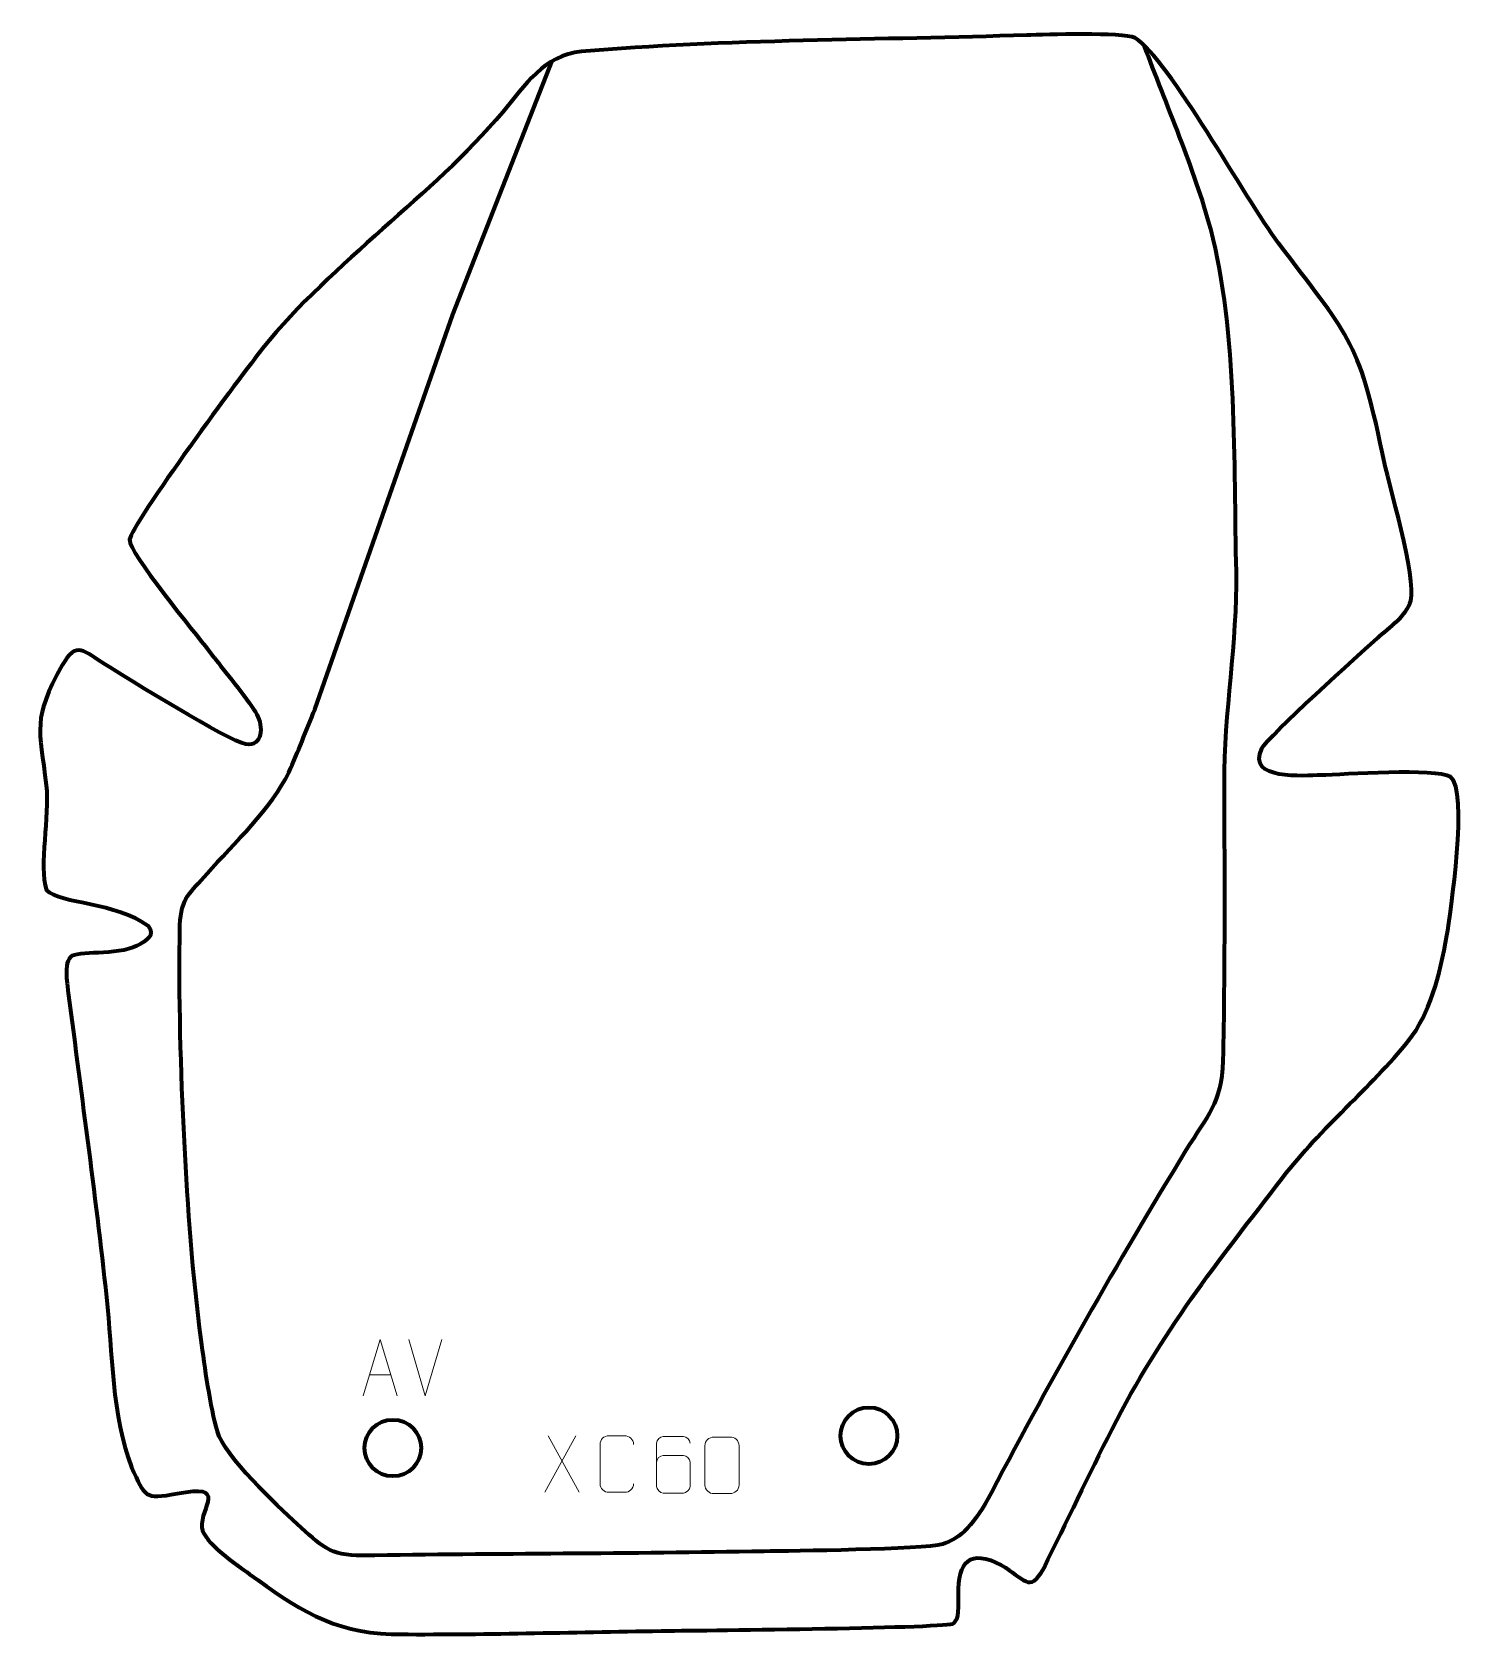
# Model space of a CAD drawing. Header units: millimetres. Extents: x -578 to 56, y 186 to 894.
import ezdxf

# ---------------------------------------------------------------- set-up
doc = ezdxf.new("R2010")
doc.units = ezdxf.units.MM
doc.header["$MEASUREMENT"] = 0
doc.layers.add('layer 1', color=7, linetype='Continuous')
doc.layers.add('layer 2', color=7, linetype='Continuous')

msp = doc.modelspace()

# ---------------------------------------------------------------- linework, layer by layer
at = {"layer": 'layer 1', "color": 142, "lineweight": 200}
for centre in [(-208.6878, 274.1145), (-418.8991, 268.6905)]:
    msp.add_ellipse(centre, major_axis=(0, 12.5), ratio=1, dxfattribs=at)
at = {"layer": 'layer 1', "color": 142, "lineweight": 158}
msp.add_open_spline([(-87.3153, 888.0144), (-77.6967, 862.1088), (-65.0234, 833.2341), (-57.9239, 806.8918), (-57.9239, 806.8918), (-46.0634, 761.3066), (-47.6925, 702.9826), (-46.6316, 655.4672), (-46.6316, 655.4672), (-46.0675, 624.1949), (-52.0521, 593.6597), (-51.8967, 561.8576), (-51.8967, 561.8576), (-51.7264, 521.2851), (-51.5251, 480.1571), (-52.4277, 439.6166), (-52.4277, 439.6166), (-53.1022, 420.3552), (-59.225, 415.7362), (-68.7316, 400.1784), (-68.7316, 400.1784), (-99.2594, 350.1401), (-127.4057, 300.9172), (-154.6414, 249.0007), (-154.6414, 249.0007), (-162.0406, 234.8964), (-168.3249, 228.775), (-176.1091, 226.2496), (-176.1091, 226.2496), (-184.5927, 223.7996), (-243.6916, 223.2501), (-254.9138, 223.0524), (-254.9138, 223.0524), (-314.0905, 222.0173), (-373.1893, 222.0193), (-432.3384, 221.225), (-432.3384, 221.225), (-446.9259, 221.0291), (-450.7572, 225.7155), (-461.0833, 235.1885), (-461.0833, 235.1885), (-470.1216, 243.5125), (-493.1949, 264.9125), (-496.3571, 275.9271), (-496.3571, 275.9271), (-499.4448, 286.6827), (-501.98, 304.9949), (-503.5115, 316.4081), (-503.5115, 316.4081), (-507.3988, 345.3776), (-509.4013, 374.7731), (-510.926, 403.9565), (-510.926, 403.9565), (-512.5345, 435.2903), (-513.4865, 468.2502), (-512.8699, 499.6), (-512.8699, 499.6), (-512.3875, 511.6056), (-508.4104, 513.8009), (-500.8423, 522.3723), (-500.8423, 522.3723), (-489.1818, 535.5787), (-472.1455, 551.3079), (-464.8648, 566.9897), (-464.8648, 566.9897), (-460.7312, 575.8929), (-457.155, 585.6478), (-453.2966, 594.7907), (-453.2966, 594.7907), (-453.2966, 594.7907), (-392.4417, 769.1512), (-392.4417, 769.1512), (-392.4417, 769.1512), (-392.4417, 769.1512), (-348.5164, 881.0624), (-348.5164, 881.0624)], degree=3, knots=[0, 0, 0, 0, 0.05, 0.05, 0.05, 0.05, 0.1, 0.1, 0.1, 0.1, 0.15, 0.15, 0.15, 0.15, 0.2, 0.2, 0.2, 0.2, 0.25, 0.25, 0.25, 0.25, 0.3, 0.3, 0.3, 0.3, 0.35, 0.35, 0.35, 0.35, 0.4, 0.4, 0.4, 0.4, 0.45, 0.45, 0.45, 0.45, 0.5, 0.5, 0.5, 0.5, 0.55, 0.55, 0.55, 0.55, 0.6, 0.6, 0.6, 0.6, 0.65, 0.65, 0.65, 0.65, 0.7, 0.7, 0.7, 0.7, 0.75, 0.75, 0.75, 0.75, 0.8, 0.8, 0.8, 0.8, 0.85, 0.85, 0.85, 0.85, 0.9, 0.9, 0.9, 0.9, 1, 1, 1, 1], dxfattribs=at)
at = {"layer": 'layer 1', "color": 250, "lineweight": 9}
for points, knots in [([(-431.9259, 291.7025), (-431.9259, 291.7025), (-424.5549, 316.656), (-424.5549, 316.656), (-424.5549, 316.656), (-424.5549, 316.656), (-416.985, 291.7025), (-416.985, 291.7025)], [0, 0, 0, 0, 0.33333333, 0.33333333, 0.33333333, 0.33333333, 1, 1, 1, 1]), ([(-312.5787, 252.9393), (-312.7185, 250.6159), (-314.3957, 249.1363), (-316.5434, 249.1255), (-316.5434, 249.1255), (-318.8753, 249.1259), (-321.2072, 249.1259), (-323.5387, 249.1255), (-323.5387, 249.1255), (-325.4637, 249.0201), (-327.4358, 250.9046), (-327.4246, 252.9219), (-327.4246, 252.9219), (-327.4242, 258.692), (-327.4242, 264.4617), (-327.4246, 270.231), (-327.4246, 270.231), (-327.4204, 272.3691), (-325.6737, 274.0883), (-323.5213, 274.0748), (-323.5213, 274.0748), (-321.1956, 274.0748), (-318.8695, 274.0748), (-316.5434, 274.0748), (-316.5434, 274.0748), (-314.5968, 274.1103), (-312.6054, 272.6188), (-312.5787, 270.1812)], [0, 0, 0, 0, 0.125, 0.125, 0.125, 0.125, 0.25, 0.25, 0.25, 0.25, 0.375, 0.375, 0.375, 0.375, 0.5, 0.5, 0.5, 0.5, 0.625, 0.625, 0.625, 0.625, 0.75, 0.75, 0.75, 0.75, 1, 1, 1, 1]), ([(-287.6675, 270.788), (-287.6916, 272.1275), (-289.0478, 273.7807), (-290.6197, 273.7464), (-290.6197, 273.7464), (-293.6045, 273.7461), (-296.5897, 273.7461), (-299.5751, 273.7464), (-299.5751, 273.7464), (-300.7942, 273.7613), (-302.5224, 272.3237), (-302.5274, 270.788), (-302.5274, 270.788), (-302.5271, 264.4275), (-302.5271, 258.0667), (-302.5274, 251.706), (-302.5274, 251.706), (-302.5227, 250.5431), (-300.7942, 248.772), (-299.5751, 248.7476), (-299.5751, 248.7476), (-296.5897, 248.7479), (-293.6045, 248.7479), (-290.6197, 248.7476), (-290.6197, 248.7476), (-289.3416, 248.7914), (-287.6719, 250.4059), (-287.6675, 251.706), (-287.6675, 251.706), (-287.6675, 255.2893), (-287.6675, 258.8724), (-287.6675, 262.4551), (-287.6675, 262.4551), (-287.706, 263.9333), (-289.2887, 265.3662), (-290.6197, 265.3642), (-290.6197, 265.3642), (-293.6045, 265.3645), (-296.5897, 265.3645), (-299.5751, 265.3642), (-299.5751, 265.3642), (-300.9046, 265.3692), (-302.5476, 263.8619), (-302.5059, 262.4334)], [0, 0, 0, 0, 0.08333333, 0.08333333, 0.08333333, 0.08333333, 0.16666667, 0.16666667, 0.16666667, 0.16666667, 0.25, 0.25, 0.25, 0.25, 0.33333333, 0.33333333, 0.33333333, 0.33333333, 0.41666667, 0.41666667, 0.41666667, 0.41666667, 0.5, 0.5, 0.5, 0.5, 0.58333333, 0.58333333, 0.58333333, 0.58333333, 0.66666667, 0.66666667, 0.66666667, 0.66666667, 0.75, 0.75, 0.75, 0.75, 0.83333333, 0.83333333, 0.83333333, 0.83333333, 1, 1, 1, 1]), ([(-277.1532, 273.5432), (-274.7871, 273.5432), (-272.4206, 273.5432), (-270.0541, 273.5432), (-270.0541, 273.5432), (-268.0736, 273.5788), (-266.0476, 272.0845), (-266.0205, 269.6424), (-266.0205, 269.6424), (-266.0209, 263.885), (-266.0209, 258.1272), (-266.0205, 252.369), (-266.0205, 252.369), (-266.1626, 250.0414), (-267.869, 248.5591), (-270.0541, 248.5483), (-270.0541, 248.5483), (-272.4265, 248.5487), (-274.7989, 248.5487), (-277.1709, 248.5483), (-277.1709, 248.5483), (-279.1294, 248.4427), (-281.1358, 250.3306), (-281.1244, 252.3516), (-281.1244, 252.3516), (-281.124, 258.1322), (-281.124, 263.9125), (-281.1244, 269.6923), (-281.1244, 269.6923), (-281.1201, 271.8343), (-279.343, 273.5568), (-277.1532, 273.5432)], [0, 0, 0, 0, 0.11111111, 0.11111111, 0.11111111, 0.11111111, 0.22222222, 0.22222222, 0.22222222, 0.22222222, 0.33333333, 0.33333333, 0.33333333, 0.33333333, 0.44444444, 0.44444444, 0.44444444, 0.44444444, 0.55555556, 0.55555556, 0.55555556, 0.55555556, 0.66666667, 0.66666667, 0.66666667, 0.66666667, 0.77777778, 0.77777778, 0.77777778, 0.77777778, 1, 1, 1, 1])]:
    msp.add_open_spline(points, degree=3, knots=knots, dxfattribs=at)
for points in [[(-404.5664, 291.6952), (-404.5664, 291.6952), (-411.8882, 316.6488), (-411.8882, 316.6488)], [(-397.2445, 316.6488), (-397.2445, 316.6488), (-404.5663, 291.6952), (-404.5663, 291.6952)], [(-429.2033, 300.9519), (-429.2033, 300.9519), (-419.7076, 300.9519), (-419.7076, 300.9519)], [(-338.1066, 274.0749), (-338.1066, 274.0749), (-351.8472, 249.1791), (-351.8472, 249.1791)], [(-350.3926, 274.0749), (-350.3926, 274.0749), (-336.652, 249.1214), (-336.652, 249.1214)]]:
    msp.add_open_spline(points, degree=3, dxfattribs=at)
at = {"layer": 'layer 2', "color": 242, "lineweight": 158}
msp.add_open_spline([(-500.4048, 621.0583), (-505.7264, 627.9627), (-535.7982, 664.2116), (-535.1047, 669.7343), (-535.1047, 669.7343), (-534.2002, 676.9368), (-484.8607, 743.513), (-476.4845, 754.0577), (-476.4845, 754.0577), (-444.4627, 793.4605), (-402.4009, 820.7645), (-370.3884, 858.4522), (-370.3884, 858.4522), (-360.3932, 870.378), (-352.3657, 883.6944), (-335.5839, 885.1787), (-335.5839, 885.1787), (-273.7223, 890.6505), (-201.8856, 890.291), (-139.0127, 892.4688), (-139.0127, 892.4688), (-130.8677, 892.678), (-96.4899, 893.8283), (-91.2608, 891.229), (-91.2608, 891.229), (-76.1596, 881.7329), (-42.5263, 820.2313), (-27.8651, 800.6554), (-27.8651, 800.6554), (2.2874, 760.4921), (7.6589, 758.6823), (17.9802, 707.7155), (17.9802, 707.7155), (20.6989, 694.5931), (33.1556, 653.087), (30.4836, 642.6963), (30.4836, 642.6963), (28.777, 636.0597), (21.0067, 631.026), (15.9181, 626.3857), (15.9181, 626.3857), (8.7643, 619.8675), (-32.8718, 582.4586), (-35.2523, 577.4879), (-35.2523, 577.4879), (-42.0537, 563.2856), (-16.533, 565.5685), (-9.1536, 565.7313), (-9.1536, 565.7313), (0.7342, 565.9868), (41.7033, 568.987), (48.0027, 564.9531), (48.0027, 564.9531), (56.205, 559.7005), (48.0087, 504.024), (46.4693, 495.0067), (46.4693, 495.0067), (43.4222, 477.1576), (38.5949, 459.792), (29.6956, 448.7574), (29.6956, 448.7574), (12.1935, 427.0559), (-8.7805, 410.4885), (-26.0479, 388.0287), (-26.0479, 388.0287), (-55.2381, 350.3035), (-79.3535, 319.9627), (-101.3572, 276.9702), (-101.3572, 276.9702), (-111.7179, 256.6341), (-121.4989, 236.042), (-131.5427, 215.5524), (-131.5427, 215.5524), (-137.9483, 203.9988), (-140.0751, 211.3797), (-150.2898, 216.9146), (-150.2898, 216.9146), (-164.1354, 224.4169), (-169.4167, 218.3483), (-169.2245, 203.9425), (-169.2245, 203.9425), (-169.1063, 195.0792), (-169.1629, 192.5241), (-171.8075, 191.1187), (-171.8075, 191.1187), (-178.226, 189.1255), (-287.5177, 188.1168), (-300.5029, 187.9401), (-300.5029, 187.9401), (-340.0527, 187.3959), (-380.062, 186.1537), (-419.5675, 186.4662), (-419.5675, 186.4662), (-445.5033, 187.2219), (-461.9255, 198.1438), (-482.1413, 213.0358), (-482.1413, 213.0358), (-487.4211, 216.8939), (-502.6354, 227.0535), (-503.2316, 233.5425), (-503.2316, 233.5425), (-504.0777, 242.7515), (-491.2579, 253.089), (-514.1287, 248.5725), (-514.1287, 248.5725), (-528.7779, 245.9995), (-528.2765, 246.8859), (-534.2384, 260.279), (-534.2384, 260.279), (-543.0374, 282.2421), (-542.7629, 311.5421), (-545.3149, 335.3372), (-545.3149, 335.3372), (-550.4041, 381.6113), (-556.8119, 427.6957), (-562.7488, 473.8627), (-562.7488, 473.8627), (-563.4237, 480.321), (-562.8978, 483.6715), (-561.2703, 485.3935), (-561.2703, 485.3935), (-558.3089, 488.5267), (-540.8604, 485.8026), (-531.8641, 490.4404), (-531.8641, 490.4404), (-528.102, 492.3799), (-523.2473, 495.0324), (-527.1055, 499.379), (-527.1055, 499.379), (-540.821, 509.6989), (-565.6478, 508.9352), (-571.8194, 514.9778), (-571.8194, 514.9778), (-575.3662, 525.9239), (-570.3128, 547.4407), (-571.9516, 561.3055), (-571.9516, 561.3055), (-574.9319, 586.5186), (-578.1851, 590.5274), (-564.9036, 614.2432), (-564.9036, 614.2432), (-558.5807, 625.3531), (-555.1444, 620.4177), (-545.9097, 614.6033), (-545.9097, 614.6033), (-536.5077, 608.7276), (-491.3612, 580.6085), (-483.8728, 579.4649), (-483.8728, 579.4649), (-476.151, 578.2857), (-476.0722, 587.0787), (-478.9745, 592.6), (-478.9745, 592.6), (-481.7092, 597.8026), (-492.5823, 610.937), (-496.8074, 616.3915), (-496.8074, 616.3915), (-498.0104, 617.9445), (-499.2088, 619.4999), (-500.4048, 621.0583)], degree=3, knots=[0, 0, 0, 0, 0.02439024, 0.02439024, 0.02439024, 0.02439024, 0.04878049, 0.04878049, 0.04878049, 0.04878049, 0.07317073, 0.07317073, 0.07317073, 0.07317073, 0.09756098, 0.09756098, 0.09756098, 0.09756098, 0.12195122, 0.12195122, 0.12195122, 0.12195122, 0.14634146, 0.14634146, 0.14634146, 0.14634146, 0.17073171, 0.17073171, 0.17073171, 0.17073171, 0.19512195, 0.19512195, 0.19512195, 0.19512195, 0.2195122, 0.2195122, 0.2195122, 0.2195122, 0.24390244, 0.24390244, 0.24390244, 0.24390244, 0.26829268, 0.26829268, 0.26829268, 0.26829268, 0.29268293, 0.29268293, 0.29268293, 0.29268293, 0.31707317, 0.31707317, 0.31707317, 0.31707317, 0.34146341, 0.34146341, 0.34146341, 0.34146341, 0.36585366, 0.36585366, 0.36585366, 0.36585366, 0.3902439, 0.3902439, 0.3902439, 0.3902439, 0.41463415, 0.41463415, 0.41463415, 0.41463415, 0.43902439, 0.43902439, 0.43902439, 0.43902439, 0.46341463, 0.46341463, 0.46341463, 0.46341463, 0.48780488, 0.48780488, 0.48780488, 0.48780488, 0.51219512, 0.51219512, 0.51219512, 0.51219512, 0.53658537, 0.53658537, 0.53658537, 0.53658537, 0.56097561, 0.56097561, 0.56097561, 0.56097561, 0.58536585, 0.58536585, 0.58536585, 0.58536585, 0.6097561, 0.6097561, 0.6097561, 0.6097561, 0.63414634, 0.63414634, 0.63414634, 0.63414634, 0.65853659, 0.65853659, 0.65853659, 0.65853659, 0.68292683, 0.68292683, 0.68292683, 0.68292683, 0.70731707, 0.70731707, 0.70731707, 0.70731707, 0.73170732, 0.73170732, 0.73170732, 0.73170732, 0.75609756, 0.75609756, 0.75609756, 0.75609756, 0.7804878, 0.7804878, 0.7804878, 0.7804878, 0.80487805, 0.80487805, 0.80487805, 0.80487805, 0.82926829, 0.82926829, 0.82926829, 0.82926829, 0.85365854, 0.85365854, 0.85365854, 0.85365854, 0.87804878, 0.87804878, 0.87804878, 0.87804878, 0.90243902, 0.90243902, 0.90243902, 0.90243902, 0.92682927, 0.92682927, 0.92682927, 0.92682927, 0.95121951, 0.95121951, 0.95121951, 0.95121951, 1, 1, 1, 1], dxfattribs=at)

doc.saveas('drawing.dxf')
